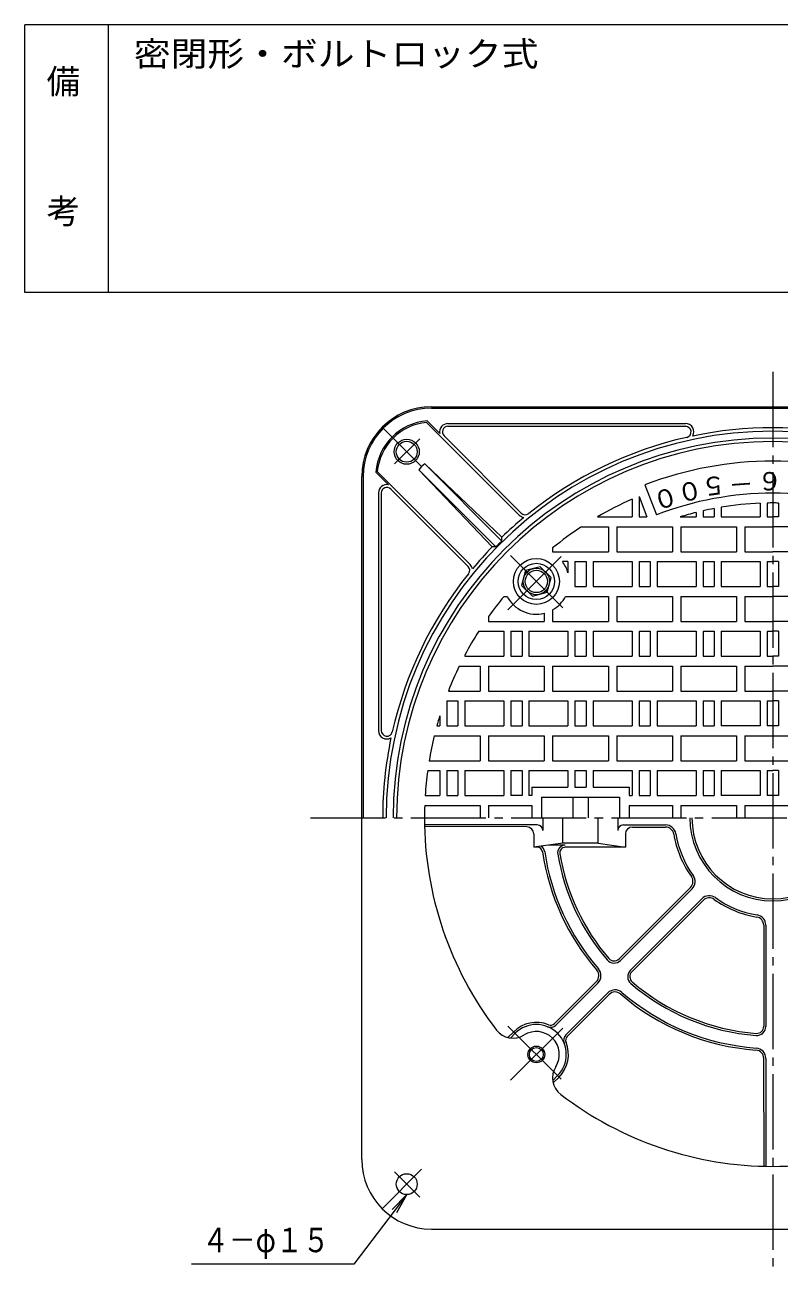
# Model space of a CAD drawing. Units: millimetres, scale not verified. Extents: x -589 to 461, y -801 to 845.
# Drawn here: x -589 to -48, y -50 to 845 of the extents above; entities that cross this region are included whole.
import ezdxf
from ezdxf.enums import TextEntityAlignment as Align

# ---------------------------------------------------------------- set-up
doc = ezdxf.new("R2010")
doc.units = ezdxf.units.MM
doc.header["$LTSCALE"] = 6
doc.linetypes.add('CHAIN2', pattern=[12, 9, -1, 1, -1])
for name, color, linetype, lineweight in [('B-0', 3, 'Continuous', 9), ('B-1', 2, 'Continuous', 9), ('B-2', 7, 'Continuous', 9), ('F-0_F-0ﾚｲﾔ', 7, 'Continuous', 9)]:
    doc.layers.add(name, color=color, linetype=linetype, lineweight=lineweight)
doc.layers.add('F-4_F-4ﾚｲﾔ', color=2, linetype='Continuous')
doc.styles.add('ＭＳ ゴシック', font='')
doc.styles.get('ＭＳ ゴシック').set_extended_font_data('MS Gothic')

msp = doc.modelspace()

# ---------------------------------------------------------------- linework, layer by layer
at = {"layer": 'B-0', "linetype": 'CHAIN2'}
for p, q in [((-52.206, 595.698), (-52.206, -50.203)), ((-242.263, 424.979), (-201.809, 465.432)), ((-240.452, 463.871), (-202.924, 426.344)), ((-384.068, 275.625), (254.766, 275.625)), ((-242.263, 126.271), (-201.809, 85.818)), ((-240.452, 87.378), (-202.924, 124.906))]:
    msp.add_line(p, q, dxfattribs=at)
at = {"layer": 'B-0'}
for p, q in [((-143.948, 514.621), (-135.705, 493.149)), ((-153.205, 504.315), (-153.205, 491.626)), ((-148.205, 506.18), (-148.205, 491.626)), ((-148.205, 506.18), (-142.619, 491.626)), ((-61.205, 501.445), (-61.205, 491.626)), ((-56.205, 501.589), (-56.205, 491.626)), ((-48.206, 501.589), (-48.206, 491.626)), ((-107.205, 494.83), (-107.205, 491.626)), ((-102.205, 496.024), (-102.205, 491.626)), ((-94.205, 497.688), (-94.205, 491.626)), ((-89.205, 498.576), (-89.205, 491.626)), ((-189.386, 484.626), (-170.206, 484.626)), ((-178.076, 491.626), (-153.205, 491.626)), ((-170.206, 484.626), (-170.206, 466.626)), ((-164.206, 484.626), (-164.206, 466.626)), ((-148.205, 491.626), (-142.619, 491.626)), ((-118.685, 491.626), (-107.205, 491.626)), ((-118.206, 484.626), (-118.206, 466.626)), ((-102.205, 491.626), (-94.205, 491.626)), ((-89.205, 491.626), (-61.205, 491.626)), ((-72.205, 484.626), (-72.205, 466.626)), ((-72.205, 484.626), (-52.206, 484.626)), ((-56.205, 491.626), (-52.206, 491.626)), ((-48.206, 491.626), (-52.206, 491.626)), ((-32.206, 484.626), (-52.206, 484.626)), ((-210.206, 469.367), (-210.206, 466.626)), ((-210.206, 466.626), (-170.206, 466.626)), ((-164.206, 466.626), (-124.206, 466.626)), ((-118.206, 466.626), (-78.205, 466.626)), ((-72.205, 466.626), (-52.206, 466.626)), ((-32.206, 466.626), (-52.206, 466.626)), ((-199.205, 459.626), (-203.259, 459.626)), ((-199.205, 459.626), (-199.205, 451.388)), ((-194.205, 459.626), (-194.205, 441.625)), ((-194.205, 459.626), (-186.205, 459.626)), ((-186.205, 459.626), (-186.205, 441.625)), ((-181.205, 459.626), (-181.205, 441.625)), ((-181.205, 459.626), (-153.205, 459.626)), ((-153.205, 459.626), (-153.205, 441.625)), ((-148.205, 459.626), (-148.205, 441.625)), ((-148.205, 459.626), (-140.205, 459.626)), ((-140.205, 459.626), (-140.205, 441.625)), ((-135.205, 459.626), (-135.205, 441.625)), ((-135.205, 459.626), (-107.205, 459.626)), ((-107.205, 459.626), (-107.205, 441.625)), ((-102.205, 459.626), (-102.205, 441.625)), ((-102.205, 459.626), (-94.205, 459.626)), ((-94.205, 459.626), (-94.205, 441.625)), ((-89.205, 459.626), (-89.205, 441.625)), ((-89.205, 459.626), (-61.205, 459.626)), ((-61.205, 459.626), (-61.205, 441.625)), ((-56.205, 459.626), (-56.205, 441.625)), ((-56.205, 459.626), (-52.206, 459.626)), ((-48.206, 459.626), (-52.206, 459.626)), ((-48.206, 459.626), (-48.206, 441.625)), ((-194.205, 441.625), (-186.205, 441.625)), ((-181.205, 441.625), (-153.205, 441.625)), ((-148.205, 441.625), (-140.205, 441.625)), ((-135.205, 441.625), (-107.205, 441.625)), ((-102.205, 441.625), (-94.205, 441.625)), ((-89.205, 441.625), (-61.205, 441.625)), ((-56.205, 441.625), (-52.206, 441.625)), ((-48.206, 441.625), (-52.206, 441.625)), ((-245.127, 434.625), (-242.832, 434.625)), ((-200.991, 434.625), (-170.206, 434.625)), ((-170.206, 434.625), (-170.206, 416.625)), ((-164.206, 434.625), (-164.206, 416.625)), ((-118.206, 434.625), (-118.206, 416.625)), ((-72.205, 434.625), (-72.205, 416.625)), ((-72.205, 434.625), (-52.206, 434.625)), ((-32.206, 434.625), (-52.206, 434.625)), ((-216.206, 422.533), (-216.206, 416.625)), ((-210.206, 424.953), (-210.206, 416.625)), ((-256.206, 420.137), (-256.206, 416.625)), ((-256.206, 416.625), (-216.206, 416.625)), ((-210.206, 416.625), (-170.206, 416.625)), ((-164.206, 416.625), (-124.206, 416.625)), ((-118.206, 416.625), (-78.205, 416.625)), ((-72.205, 416.625), (-52.206, 416.625)), ((-32.206, 416.625), (-52.206, 416.625)), ((-263.259, 409.625), (-245.205, 409.625)), ((-245.205, 409.625), (-245.205, 391.625)), ((-240.205, 409.625), (-240.205, 391.625)), ((-240.205, 409.625), (-232.205, 409.625)), ((-232.205, 409.625), (-232.205, 391.625)), ((-227.205, 409.625), (-227.205, 391.625)), ((-227.205, 409.625), (-199.205, 409.625)), ((-199.205, 409.625), (-199.205, 391.625)), ((-194.205, 409.625), (-194.205, 391.625)), ((-194.205, 409.625), (-186.205, 409.625)), ((-186.205, 409.625), (-186.205, 391.625)), ((-181.205, 409.625), (-181.205, 391.625)), ((-181.205, 409.625), (-153.205, 409.625)), ((-153.205, 409.625), (-153.205, 391.625)), ((-148.205, 409.625), (-148.205, 391.625)), ((-148.205, 409.625), (-140.205, 409.625)), ((-140.205, 409.625), (-140.205, 391.625)), ((-135.205, 409.625), (-135.205, 391.625)), ((-135.205, 409.625), (-107.205, 409.625)), ((-107.205, 409.625), (-107.205, 391.625)), ((-102.205, 409.625), (-102.205, 391.625)), ((-102.205, 409.625), (-94.205, 409.625)), ((-94.205, 409.625), (-94.205, 391.625)), ((-89.205, 409.625), (-89.205, 391.625)), ((-89.205, 409.625), (-61.205, 409.625)), ((-61.205, 409.625), (-61.205, 391.625)), ((-56.205, 409.625), (-56.205, 391.625)), ((-56.205, 409.625), (-52.206, 409.625)), ((-48.206, 409.625), (-52.206, 409.625)), ((-48.206, 409.625), (-48.206, 391.625)), ((-273.205, 392.497), (-273.205, 391.625)), ((-273.205, 391.625), (-245.205, 391.625)), ((-240.205, 391.625), (-232.205, 391.625)), ((-227.205, 391.625), (-199.205, 391.625)), ((-194.205, 391.625), (-186.205, 391.625)), ((-181.205, 391.625), (-153.205, 391.625)), ((-148.205, 391.625), (-140.205, 391.625)), ((-135.205, 391.625), (-107.205, 391.625)), ((-102.205, 391.625), (-94.205, 391.625)), ((-89.205, 391.625), (-61.205, 391.625)), ((-56.205, 391.625), (-52.206, 391.625)), ((-48.206, 391.625), (-52.206, 391.625)), ((-277.192, 384.625), (-262.206, 384.625)), ((-262.206, 384.625), (-262.206, 366.625)), ((-256.206, 384.625), (-256.206, 366.625)), ((-210.206, 384.625), (-210.206, 366.625)), ((-164.206, 384.625), (-164.206, 366.625)), ((-118.206, 384.625), (-118.206, 366.625)), ((-72.205, 384.625), (-72.205, 366.625)), ((-72.205, 384.625), (-52.206, 384.625)), ((-32.206, 384.625), (-52.206, 384.625)), ((-286.205, 359.625), (-286.205, 341.625)), ((-286.205, 359.625), (-278.205, 359.625)), ((-285.055, 366.625), (-262.206, 366.625)), ((-278.205, 359.625), (-278.205, 341.625)), ((-273.205, 359.625), (-273.205, 341.625)), ((-273.205, 359.625), (-245.205, 359.625)), ((-256.206, 366.625), (-216.206, 366.625)), ((-245.205, 359.625), (-245.205, 341.625)), ((-240.205, 359.625), (-240.205, 341.625)), ((-240.205, 359.625), (-232.205, 359.625)), ((-232.205, 359.625), (-232.205, 341.625)), ((-227.205, 359.625), (-227.205, 341.625)), ((-227.205, 359.625), (-199.205, 359.625)), ((-210.206, 366.625), (-170.206, 366.625)), ((-199.205, 359.625), (-199.205, 341.625)), ((-194.205, 359.625), (-194.205, 341.625)), ((-194.205, 359.625), (-186.205, 359.625)), ((-186.205, 359.625), (-186.205, 341.625)), ((-181.205, 359.625), (-181.205, 341.625)), ((-181.205, 359.625), (-153.205, 359.625)), ((-164.206, 366.625), (-124.206, 366.625)), ((-153.205, 359.625), (-153.205, 341.625)), ((-148.205, 359.625), (-148.205, 341.625)), ((-148.205, 359.625), (-140.205, 359.625)), ((-140.205, 359.625), (-140.205, 341.625)), ((-135.205, 359.625), (-135.205, 341.625)), ((-135.205, 359.625), (-107.205, 359.625)), ((-118.206, 366.625), (-78.205, 366.625)), ((-107.205, 359.625), (-107.205, 341.625)), ((-102.205, 359.625), (-102.205, 341.625)), ((-102.205, 359.625), (-94.205, 359.625)), ((-94.205, 359.625), (-94.205, 341.625)), ((-89.205, 359.625), (-61.205, 359.625)), ((-89.205, 359.625), (-89.205, 341.625)), ((-72.205, 366.625), (-52.206, 366.625)), ((-61.205, 359.625), (-61.205, 341.625)), ((-56.205, 359.625), (-52.206, 359.625)), ((-56.205, 359.625), (-56.205, 341.625)), ((-32.206, 366.625), (-52.206, 366.625)), ((-48.206, 359.625), (-52.206, 359.625)), ((-48.206, 359.625), (-48.206, 341.625)), ((-293.336, 341.625), (-291.205, 341.625)), ((-291.205, 348.968), (-291.205, 341.625)), ((-286.205, 341.625), (-278.205, 341.625)), ((-273.205, 341.625), (-245.205, 341.625)), ((-240.205, 341.625), (-232.205, 341.625)), ((-227.205, 341.625), (-199.205, 341.625)), ((-194.205, 341.625), (-186.205, 341.625)), ((-181.205, 341.625), (-153.205, 341.625)), ((-148.205, 341.625), (-140.205, 341.625)), ((-135.205, 341.625), (-107.205, 341.625)), ((-102.205, 341.625), (-94.205, 341.625)), ((-61.205, 341.625), (-89.205, 341.625)), ((-48.206, 341.625), (-56.205, 341.625)), ((-256.206, 334.625), (-256.206, 316.625)), ((-210.206, 334.625), (-210.206, 316.625)), ((-164.206, 334.625), (-164.206, 316.625)), ((-164.206, 334.625), (-124.206, 334.625)), ((-124.206, 334.625), (-124.206, 316.625)), ((-118.206, 334.625), (-118.206, 316.625)), ((-72.205, 334.625), (-72.205, 316.625)), ((-72.205, 334.625), (-32.206, 334.625)), ((-298.821, 316.625), (-262.206, 316.625)), ((-256.206, 316.625), (-216.206, 316.625)), ((-210.206, 316.625), (-170.206, 316.625)), ((-164.206, 316.625), (-124.206, 316.625)), ((-118.206, 316.625), (-78.206, 316.625)), ((-72.205, 316.625), (-32.206, 316.625)), ((-299.883, 309.625), (-291.205, 309.625)), ((-291.205, 309.625), (-291.205, 291.625)), ((-286.205, 309.625), (-286.205, 291.625)), ((-286.205, 309.625), (-278.205, 309.625)), ((-278.205, 309.625), (-278.205, 291.625)), ((-273.205, 309.625), (-273.205, 291.625)), ((-273.205, 309.625), (-245.205, 309.625)), ((-245.205, 309.625), (-245.205, 291.625)), ((-240.205, 309.625), (-240.205, 291.625)), ((-240.205, 309.625), (-232.205, 309.625)), ((-232.205, 309.625), (-232.205, 291.625)), ((-227.205, 309.625), (-227.205, 291.625)), ((-227.205, 309.625), (-199.205, 309.625)), ((-199.205, 309.625), (-199.205, 297.625)), ((-194.205, 309.625), (-186.205, 309.625)), ((-194.205, 309.625), (-194.205, 297.625)), ((-186.205, 309.625), (-186.205, 297.625)), ((-181.205, 309.625), (-153.205, 309.625)), ((-181.205, 309.625), (-181.205, 297.625)), ((-153.205, 309.625), (-153.205, 291.625)), ((-148.205, 309.625), (-148.205, 291.625)), ((-148.205, 309.625), (-140.205, 309.625)), ((-140.205, 309.625), (-140.205, 291.625)), ((-135.205, 309.625), (-135.205, 291.625)), ((-135.205, 309.625), (-107.205, 309.625)), ((-107.205, 309.625), (-107.205, 291.625)), ((-102.205, 309.625), (-102.205, 291.625)), ((-102.205, 309.625), (-94.205, 309.625)), ((-94.205, 309.625), (-94.205, 291.625)), ((-89.205, 309.625), (-61.205, 309.625)), ((-89.205, 309.625), (-89.205, 291.625)), ((-61.205, 309.625), (-61.205, 291.625)), ((-56.205, 309.625), (-52.206, 309.625)), ((-56.205, 309.625), (-56.205, 291.625)), ((-48.206, 309.625), (-52.206, 309.625)), ((-48.206, 309.625), (-48.206, 291.625)), ((-225.205, 297.625), (-225.205, 291.625)), ((-225.205, 297.625), (-199.205, 297.625)), ((-194.205, 297.625), (-186.205, 297.625)), ((-181.205, 297.625), (-155.206, 297.625)), ((-301.693, 291.625), (-291.205, 291.625)), ((-286.205, 291.625), (-278.205, 291.625)), ((-273.205, 291.625), (-245.205, 291.625)), ((-232.205, 291.625), (-240.205, 291.625)), ((-225.205, 291.625), (-227.205, 291.625)), ((-218.206, 290.625), (-162.206, 290.625)), ((-218.206, 290.625), (-218.206, 275.625)), ((-195.706, 290.625), (-195.706, 275.625)), ((-184.706, 290.625), (-184.706, 275.625)), ((-162.206, 290.625), (-162.206, 275.625)), ((-148.205, 291.625), (-140.205, 291.625)), ((-135.205, 291.625), (-107.205, 291.625)), ((-102.205, 291.625), (-94.205, 291.625)), ((-61.205, 291.625), (-89.205, 291.625)), ((-48.206, 291.625), (-56.205, 291.625)), ((-302.043, 284.625), (-262.206, 284.625)), ((-262.206, 284.625), (-262.206, 275.625)), ((-256.206, 284.625), (-225.205, 284.625)), ((-256.206, 284.625), (-256.206, 275.625)), ((-225.205, 284.625), (-225.205, 275.625)), ((-155.205, 284.625), (-155.205, 275.625)), ((-155.205, 284.625), (-124.206, 284.625)), ((-124.206, 284.625), (-124.206, 275.625)), ((-118.206, 284.625), (-78.206, 284.625)), ((-118.206, 284.625), (-118.206, 275.625)), ((-78.206, 284.625), (-78.206, 275.625)), ((-72.205, 284.625), (-32.206, 284.625)), ((-72.205, 284.625), (-72.205, 275.625)), ((-221.24, 270.625), (-302.156, 270.625)), ((-228.713, 269.147), (-302.132, 269.551)), ((-217.24, 275.625), (-217.24, 266.625)), ((-177.609, 257.625), (-177.609, 275.625)), ((-163.468, 275.625), (-163.468, 266.625)), ((-159.468, 270.625), (-129.197, 270.625)), ((-152.968, 269.125), (-129.197, 269.125)), ((-223.74, 264.147), (-223.74, 254.625)), ((-157.968, 264.125), (-157.968, 254.625)), ((-202.802, 257.625), (-223.74, 254.625)), ((-221.368, 254.625), (-223.74, 254.625)), ((-201.122, 256.125), (-213.272, 256.125)), ((-157.968, 254.625), (-201.122, 254.625)), ((-177.609, 257.625), (-157.968, 254.625)), ((-111.243, 225.78), (-162.556, 174.467)), ((-110.183, 224.719), (-161.495, 173.407)), ((-103.111, 217.648), (-154.424, 166.336)), ((-102.051, 216.587), (-153.363, 165.275)), ((-58.706, 198.633), (-58.706, 126.066)), ((-57.206, 198.633), (-57.206, 126.066)), ((-178.811, 158.211), (-208.918, 128.105)), ((-177.751, 157.151), (-207.857, 127.044)), ((-170.68, 150.08), (-200.787, 119.973)), ((-169.619, 149.019), (-199.726, 118.912)), ((-238.175, 122.183), (-242.313, 118.045)), ((-237.114, 121.123), (-240.527, 117.71)), ((-58.28, 25.699), (-58.706, 103.077)), ((-57.206, 103.077), (-57.206, 25.675)), ((-206.708, 90.716), (-210.12, 87.304)), ((-205.647, 89.656), (-209.786, 85.517))]:
    msp.add_line(p, q, dxfattribs=at)
for points in [[(-164.206, 484.626), (-124.206, 484.626), (-124.206, 466.626)], [(-118.206, 484.626), (-78.205, 484.626), (-78.205, 466.626)], [(-164.206, 434.625), (-124.206, 434.625), (-124.206, 416.625)], [(-118.206, 434.625), (-78.205, 434.625), (-78.205, 416.625)], [(-256.206, 384.625), (-216.206, 384.625), (-216.206, 366.625)], [(-210.206, 384.625), (-170.206, 384.625), (-170.206, 366.625)], [(-164.206, 384.625), (-124.206, 384.625), (-124.206, 366.625)], [(-118.206, 384.625), (-78.205, 384.625), (-78.205, 366.625)], [(-295.144, 334.625), (-262.206, 334.625), (-262.206, 316.625)], [(-256.206, 334.625), (-216.206, 334.625), (-216.206, 316.625)], [(-210.206, 334.625), (-170.206, 334.625), (-170.206, 316.625)], [(-118.206, 334.625), (-78.206, 334.625), (-78.206, 316.625)], [(-155.205, 297.625), (-155.205, 291.625), (-153.205, 291.625)], [(-177.609, 257.625), (-202.802, 257.625), (-202.802, 275.625)]]:
    msp.add_lwpolyline(points, dxfattribs=at)
msp.add_lwpolyline([(-224.751, 434.734), (-214.154, 437.573), (-211.315, 448.169), (-219.072, 455.926), (-229.668, 453.086), (-232.507, 442.491)], close=True, dxfattribs=at)
for radius in [16.5, 13, 9.5, 8]:
    msp.add_circle((-221.911, 445.33), radius, dxfattribs=at)
for centre, radius, start, end in [((-52.206, 275.625), 270, 0, 180), ((-52.206, 275.625), 256, 69, 111), ((-52.206, 275.625), 250, 113.82841, 120.23076), ((-52.206, 275.625), 233, 68.99998, 111), ((-52.206, 275.625), 226, 92.28229, 99.42268), ((-52.206, 275.625), 226, 90, 91.01413), ((-52.206, 275.625), 226, 88.98587, 90), ((-52.206, 275.625), 226, 104.08507, 107.10695), ((-52.206, 275.625), 226, 100.71013, 102.78178), ((-52.206, 275.625), 250, 123.27943, 129.19788), ((-221.911, 445.33), 23.5, 14.93736, 37.46756), ((-52.206, 275.625), 250, 140.50557, 144.68645), ((-221.911, 445.33), 23.5, 207.09861, 284.0509), ((-221.911, 445.33), 23.5, 299.87459, 332.90131), ((-52.206, 275.625), 250, 147.58806, 152.12849), ((-52.206, 275.625), 250, 154.15092, 158.65382), ((-52.206, 275.625), 250, 162.93997, 164.69237), ((-52.206, 275.625), 250, 166.34935, 170.56081), ((-52.206, 275.625), 250, 172.18352, 176.33054), ((-52.206, 275.625), 250, 177.9369, 180), ((-228.74, 264.147), 5, 0, 89.68479), ((-221.24, 266.625), 4, 0, 90), ((-159.468, 266.625), 4, 90, 180), ((-152.968, 264.125), 5, 90, 180), ((-129.197, 263.125), 7.5, 9.22178, 90), ((-129.197, 263.125), 6, 9.22178, 90), ((-52.206, 275.625), 59.5, 180, 270), ((-52.206, 275.625), 58, 180, 270), ((-52.206, 275.625), 59.5, 270, 0), ((-52.206, 275.625), 58, 270, 0), ((-52.206, 275.625), 72, 189.22178, 215.77822), ((-52.206, 275.625), 70.5, 189.22178, 215.77822), ((-221.368, 250.625), 4, 8.40673, 90), ((-221.368, 250.625), 5.5, 8.40673, 59.51515), ((-52.206, 275.625), 167, 188.40673, 220.85652), ((-52.206, 275.625), 165.5, 188.40673, 220.85652), ((-201.122, 250.625), 5.5, 90, 189.52996), ((-201.122, 250.625), 4, 90, 189.52996), ((-52.206, 275.625), 156.5, 189.52996, 220.60301), ((-52.206, 275.625), 155, 189.52996, 220.60301), ((-115.486, 230.022), 6, 315, 35.77822), ((-115.486, 230.022), 7.5, 315, 35.77822), ((-97.808, 212.345), 7.5, 54.22178, 135), ((-97.808, 212.345), 6, 54.22178, 135), ((-52.206, 275.625), 72, 234.22178, 260.77822), ((-52.206, 275.625), 70.5, 234.22178, 260.77822), ((-64.706, 198.633), 7.5, 0, 80.77822), ((-64.706, 198.633), 6, 0, 80.77822), ((-166.091, 178.003), 6.5, 220.60301, 315), ((-166.091, 178.003), 5, 220.60301, 315), ((-183.054, 162.454), 6, 315, 40.85652), ((-183.054, 162.454), 7.5, 315, 40.85652), ((-149.828, 161.739), 6.5, 135, 229.39699), ((-149.828, 161.739), 5, 135, 229.39699), ((-165.376, 144.776), 7.5, 49.14348, 135), ((-52.206, 275.625), 156.5, 229.39699, 265.60301), ((-52.206, 275.625), 155, 229.39699, 265.60301), ((-165.376, 144.776), 6, 49.14348, 135), ((-52.206, 275.625), 167, 229.14348, 265.85652), ((-52.206, 275.625), 165.5, 229.14348, 265.85652), ((-221.911, 105.92), 23, 67.88403, 135), ((-221.911, 105.92), 21.5, 315, 135), ((-211.746, 130.933), 5.5, 247.88403, 315), ((-211.746, 130.933), 4, 247.88403, 315), ((-63.706, 126.066), 6.5, 265.60301, 0), ((-63.706, 126.066), 5, 265.60301, 0), ((-196.898, 116.084), 5.5, 135, 202.11327), ((-196.898, 116.084), 4, 135, 202.11327), ((-221.911, 105.92), 23, 315, 22.11327), ((-64.706, 103.077), 6, 0, 85.85652), ((-64.706, 103.077), 7.5, 0, 85.85652)]:
    msp.add_arc(centre, radius, start, end, dxfattribs=at)
at = {"layer": 'B-1'}
for p, q in [((-297.205, 570.625), (192.794, 570.625)), ((-297.205, 569.625), (192.794, 569.625)), ((-300.694, 559.468), (-234.146, 492.921)), ((-300.315, 560.504), (-291.245, 551.435)), ((-285.365, 558.625), (-114.872, 558.625)), ((-285.365, 556.625), (-114.872, 556.625)), ((-288.193, 549.796), (-232.732, 494.335)), ((-246.628, 477.119), (-302.045, 529.707)), ((-302.045, 529.707), (-246.648, 474.31)), ((-347.205, 30.625), (-347.205, 520.625)), ((-346.205, 520.625), (-346.205, 275.625)), ((-337.084, 523.734), (-328.015, 514.665)), ((-336.049, 524.113), (-269.501, 457.565)), ((-306.288, 525.465), (-253.7, 470.048)), ((-306.288, 525.465), (-250.891, 470.068)), ((-326.377, 511.612), (-270.916, 456.151)), ((-335.206, 508.784), (-335.206, 338.291)), ((-333.206, 508.784), (-333.206, 338.291)), ((-246.649, 474.31), (-246.628, 477.119)), ((-250.891, 470.068), (-253.7, 470.048)), ((-297.205, -19.375), (192.794, -19.375))]:
    msp.add_line(p, q, dxfattribs=at)
at = {"layer": 'B-1', "linetype": 'CHAIN2'}
for p, q in [((-332.561, 555.98), (-304.276, 527.696)), ((-323.718, 529.612), (-305.618, 547.712)), ((-332.561, -4.73), (-304.276, 23.554)), ((-323.718, 21.638), (-305.618, 3.538))]:
    msp.add_line(p, q, dxfattribs=at)
at = {"layer": 'B-1'}
for centre, radius in [((-314.955, 538.375), 9), ((-314.955, 538.375), 7.5), ((-221.911, 105.919), 6), ((-221.911, 105.919), 5), ((-314.955, 12.875), 7.5)]:
    msp.add_circle(centre, radius, dxfattribs=at)
for centre, radius, start, end in [((-297.205, 520.625), 50, 90, 180), ((-297.205, 520.625), 49, 90, 180), ((-297.205, 520.625), 40, 94.45821, 175.54179), ((-297.205, 520.625), 39, 95.13161, 174.86839), ((-285.365, 552.625), 6, 90, 191.44186), ((-285.365, 552.625), 4, 90, 225.00075), ((-114.872, 552.625), 6, 330.48416, 90), ((-114.872, 552.625), 4, 282.74748, 90), ((-52.206, 275.625), 280, 78.16119, 101.83881), ((-52.206, 275.625), 277.5, 0, 180), ((-52.206, 275.625), 272.5, 0, 180), ((-52.206, 275.625), 280, 102.74747, 128.7334), ((-283.77, 507.19), 29, 129.06232, 140.93781), ((-329.206, 508.784), 6, 78.55759, 180), ((-329.206, 508.784), 4, 44.99925, 180), ((-229.904, 497.163), 6, 225, 260.9966), ((-229.904, 497.163), 4, 225, 308.73354), ((-52.206, 275.625), 280, 129.64206, 133.97681), ((-52.206, 275.625), 278, 134.3817, 135.6183), ((-52.206, 275.625), 280, 136.02319, 140.35796), ((-273.744, 453.323), 6, 9.0027, 44.9995), ((-52.206, 275.625), 280, 141.26662, 167.25252), ((-273.744, 453.323), 4, 321.26712, 44.99925), ((-329.206, 338.291), 6, 180, 299.51584), ((-329.206, 338.291), 4, 180, 347.25252), ((-52.206, 275.625), 280, 168.16119, 180), ((-52.206, 275.625), 250, 180, 217.49128), ((-238.665, 132.594), 15, 217.49128, 302.13249), ((-221.911, 105.919), 16.5, 327.86744, 122.13249), ((-195.236, 89.165), 15, 147.86744, 232.50865), ((-52.206, 275.625), 250, 232.50865, 270), ((-52.206, 275.625), 250, 270, 307.49135), ((-297.205, 30.625), 50, 180, 270)]:
    msp.add_arc(centre, radius, start, end, dxfattribs=at)
at = {"layer": 'B-2'}
for p, q in [((-314.955, 5.375), (-352.873, -44.461)), ((-314.955, 5.375), (-325.471, -5.322)), ((-314.955, 5.375), (-322.344, -7.679)), ((-352.873, -44.461), (-469.482, -44.461))]:
    msp.add_line(p, q, dxfattribs=at)
at = {"layer": 'F-0_F-0ﾚｲﾔ'}
for p, q in [((461.027, 844.622), (-588.973, 844.622)), ((-588.973, 652.621), (-588.973, 844.622)), ((-528.973, 652.621), (-528.973, 844.622)), ((461.027, 652.621), (-588.973, 652.621))]:
    msp.add_line(p, q, dxfattribs=at)

# ---------------------------------------------------------------- texts
at = {"layer": 'B-2', "style": 'ＭＳ ゴシック'}
for s, rotation, p in [('５', 188, (-87.372, 525.595)), ('６', 180, (-45.357, 527.791)), ('０', 196, (-123.577, 517.493)), ('０', 192.001, (-105.255, 522.166)), ('－', 184.001, (-66.771, 526.401))]:
    msp.add_text(s, height=13.2, rotation=rotation, dxfattribs=at).set_placement(p, align=Align.BOTTOM_LEFT)
at = {"layer": 'B-2', "color": 6, "style": 'ＭＳ ゴシック', "width": 0.8}
msp.add_text('４－φ１５', height=17.6, dxfattribs=at).set_placement((-461.777, -41.256), align=Align.BOTTOM_LEFT)
at = {"layer": 'F-4_F-4ﾚｲﾔ', "style": 'ＭＳ ゴシック', "width": 1.1}
msp.add_text('密閉形・ボルトロック式', height=17.6, dxfattribs=at).set_placement((-510.855, 809.827), align=Align.BOTTOM_LEFT)
at = {"layer": 'F-4_F-4ﾚｲﾔ', "style": 'ＭＳ ゴシック'}
for s, p in [('備', (-573.419, 789.997)), ('考', (-573.419, 696.851))]:
    msp.add_text(s, height=17.6, dxfattribs=at).set_placement(p, align=Align.BOTTOM_LEFT)

doc.saveas('drawing.dxf')
